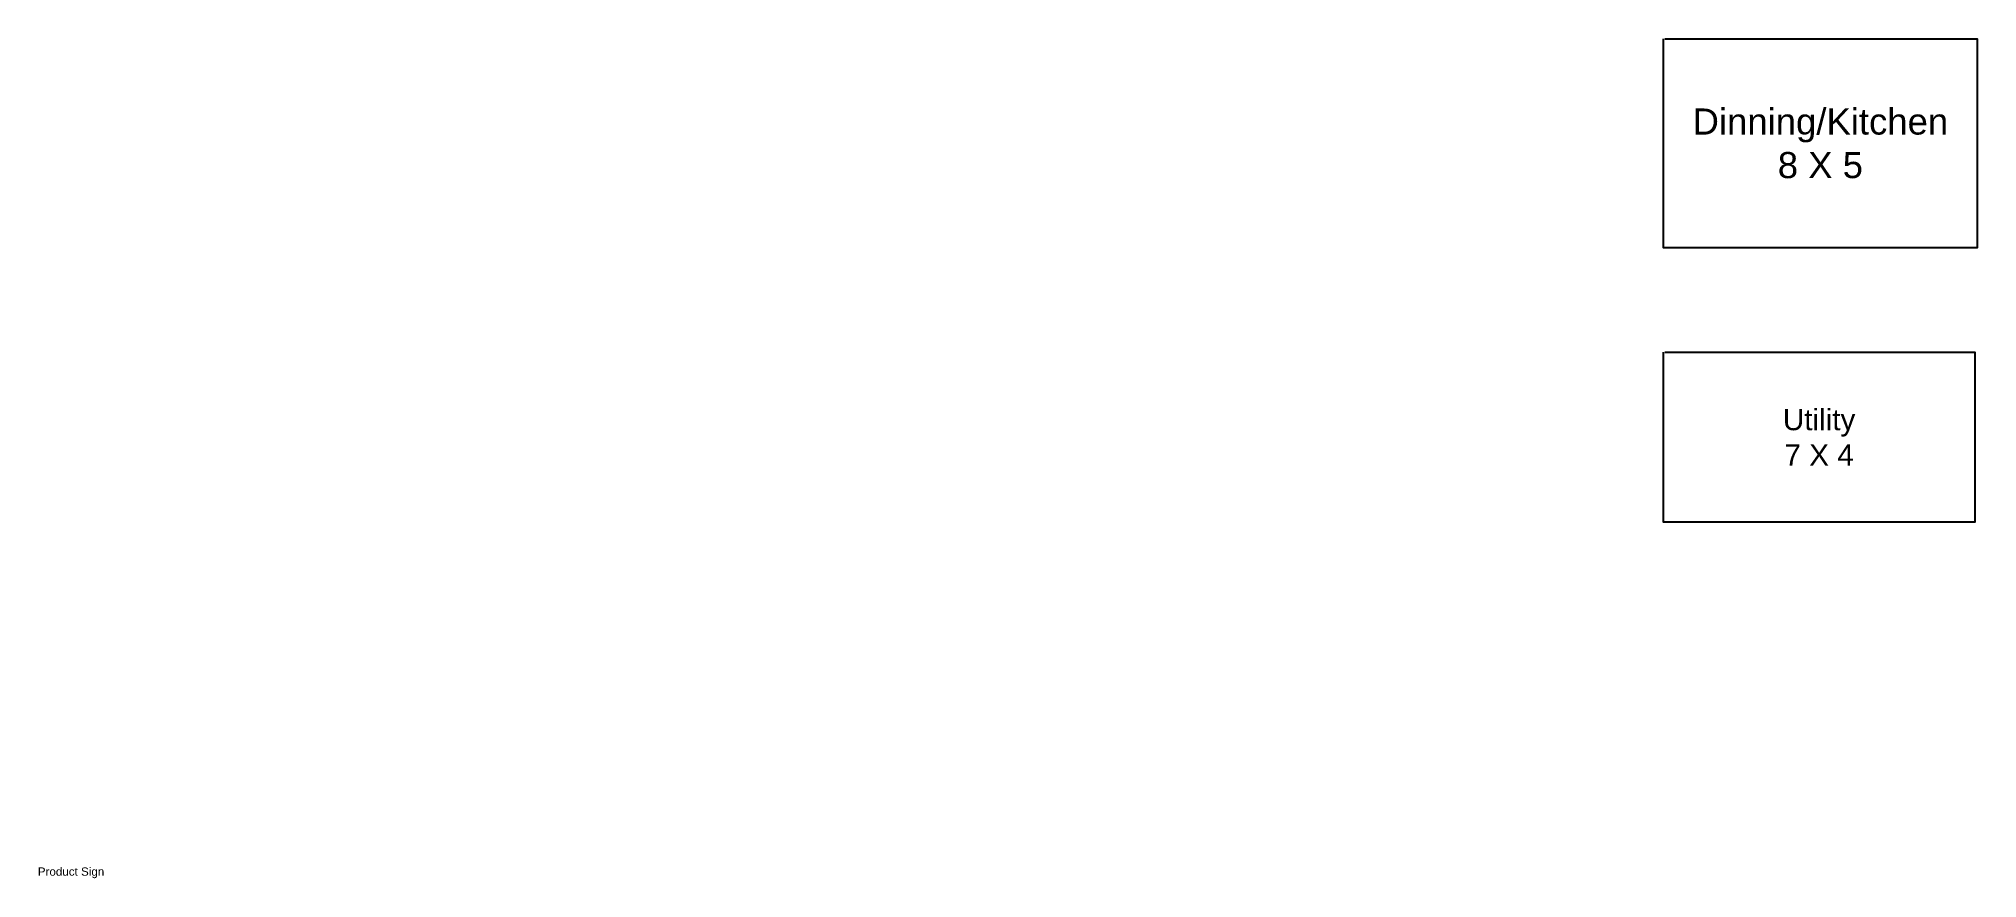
# Model space of a CAD drawing. Header units: inches. Extents: x 2 to 48.7, y 1.7 to 21.9.
import ezdxf

# ---------------------------------------------------------------- set-up
doc = ezdxf.new("R2010")
doc.units = ezdxf.units.IN
doc.header["$MEASUREMENT"] = 0
doc.layers.add('_Room', color=72, linetype='Continuous')
doc.styles.get("Standard").update_dxf_attribs({"font": 'arial.ttf'})

msp = doc.modelspace()

# ---------------------------------------------------------------- linework, layer by layer
at = {"layer": '_Room'}
for points in [[(41.17, 21.947), (48.692, 21.947), (48.692, 16.916), (41.139, 16.916), (41.139, 21.947)], [(41.17, 14.4), (48.632, 14.4), (48.632, 10.308), (41.139, 10.308), (41.139, 14.4)]]:
    msp.add_lwpolyline(points, dxfattribs=at)

# ---------------------------------------------------------------- texts
at = {"insert": (2, 2), "char_height": 0.2, "width": 4, "attachment_point": 1}
msp.add_mtext('Product Sign', dxfattribs=at)
at = {"layer": '_Room', "attachment_point": 2}
for s, insert, char_height, width in [('Dinning/Kitchen^J8 X 5', (44.916, 20.27), 0.62898, 3.7764), ('Utility^J7 X 4', (44.885, 13.036), 0.51152, 3.74607)]:
    msp.add_mtext(s, dxfattribs=dict(at, insert=insert, char_height=char_height, width=width))

doc.saveas('drawing.dxf')
